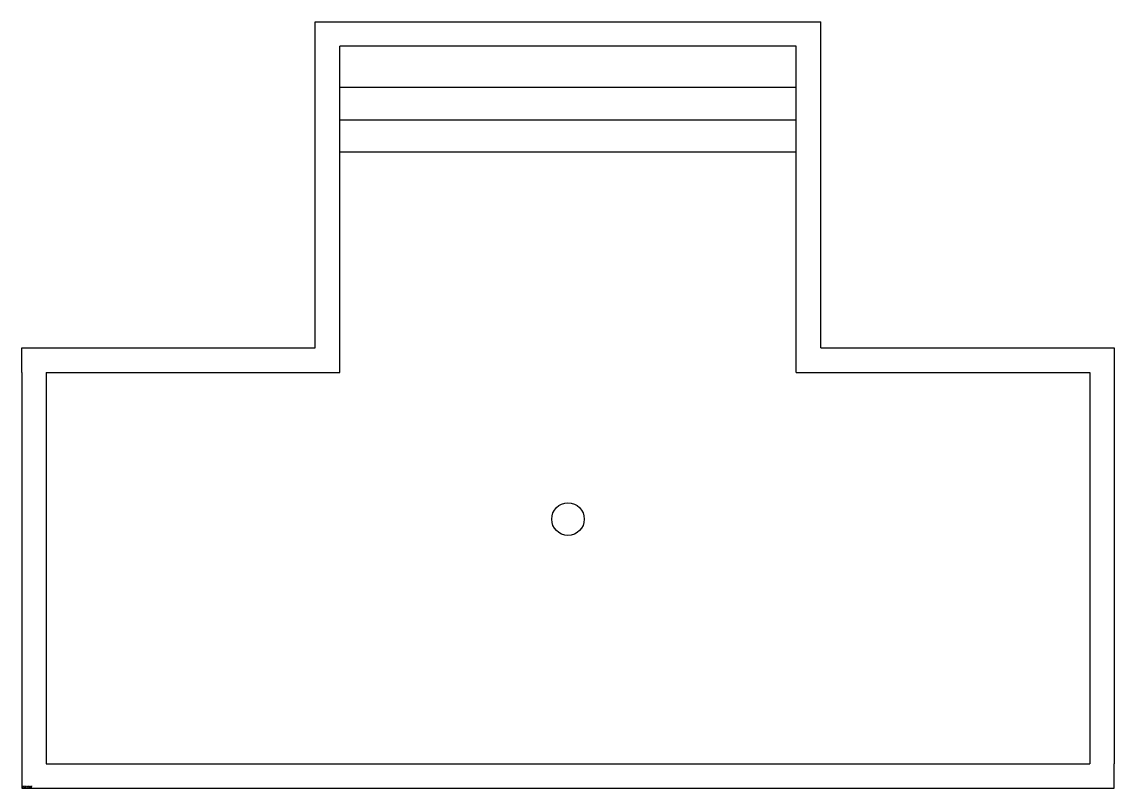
# Model space of a CAD drawing. Extents: x 0 to 386, y 0 to 271.
import ezdxf

# ---------------------------------------------------------------- set-up
doc = ezdxf.new("R2010")
doc.units = 0
doc.header["$MEASUREMENT"] = 0
doc.layers.get('0').update_dxf_attribs({"linetype": 'CONTINUOUS'})
doc.layers.add('1', color=7, linetype='CONTINUOUS')
doc.styles.add('ATTR', font='romans.shx', dxfattribs={"width": 0.8, "height": 0.7})

# ---------------------------------------------------------------- blocks, each defined once
blk = doc.blocks.new('LAND2-G17')
at = {"layer": '1', "color": 7}
for p, q in [((3027.095, 1389.358), (3205.656, 1389.358)), ((3027.095, 1274.157), (3027.095, 1389.358)), ((3205.656, 1274.157), (3205.656, 1389.358)), ((3197.015, 1380.717), (3035.736, 1380.717)), ((3035.736, 1265.517), (3035.736, 1380.717)), ((3197.015, 1265.517), (3197.015, 1380.717)), ((3035.736, 1366.317), (3197.015, 1366.317)), ((3035.736, 1354.797), (3197.015, 1354.797)), ((3197.015, 1343.277), (3035.736, 1343.277)), ((2923.416, 1265.517), (2923.416, 1274.157)), ((2923.416, 1274.157), (2932.055, 1274.157)), ((2932.055, 1274.157), (3027.095, 1274.157)), ((3205.656, 1274.157), (3300.695, 1274.157)), ((3300.695, 1274.157), (3309.335, 1274.157)), ((3309.335, 1274.157), (3309.335, 1265.517)), ((2923.416, 1265.517), (2923.416, 1127.277)), ((2932.055, 1265.517), (3035.736, 1265.517)), ((2932.055, 1265.517), (2932.055, 1127.277)), ((3197.015, 1265.517), (3300.695, 1265.517)), ((3300.695, 1265.517), (3300.695, 1127.277)), ((3309.335, 1265.517), (3309.335, 1127.277)), ((2923.416, 1127.277), (2923.416, 1118.637)), ((2932.055, 1127.277), (3300.695, 1127.277)), ((3309.335, 1118.637), (3309.335, 1127.277)), ((2923.416, 1118.637), (2932.055, 1118.637)), ((2932.055, 1118.637), (3300.695, 1118.637)), ((3300.695, 1118.637), (3309.335, 1118.637))]:
    blk.add_line(p, q, dxfattribs=at)
blk.add_circle((3116.375, 1213.677), 5.76, dxfattribs=at)

msp = doc.modelspace()

# ---------------------------------------------------------------- block references
msp.add_blockref('LAND2-G17', (-2923.416, -1118.637))

# ---------------------------------------------------------------- texts
at = {"style": 'ATTR', "width": 0.8, "flags": 9}
msp.add_attdef('ESTCODE', (0, 0), '', height=0.7, dxfattribs=at)

doc.saveas('drawing.dxf')
